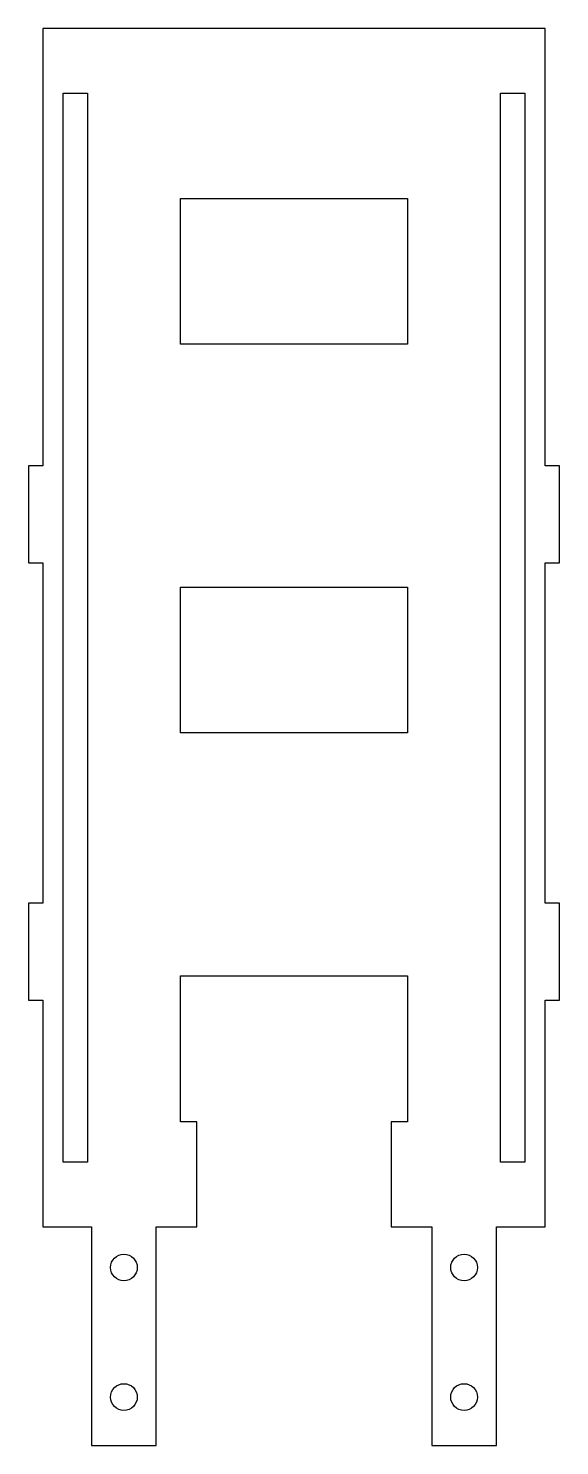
# Model space of a CAD drawing. Header units: millimetres. Extents: x 0 to 66, y 0 to 175.
import ezdxf

# ---------------------------------------------------------------- set-up
doc = ezdxf.new("R2010")
doc.units = ezdxf.units.MM

msp = doc.modelspace()

# ---------------------------------------------------------------- linework, layer by layer
for p, q in [((63.8, 175), (1.8, 175)), ((1.8, 175), (1.8, 121)), ((63.8, 121), (63.8, 175)), ((4.3, 35), (4.3, 167)), ((4.3, 167), (7.3, 167)), ((7.3, 167), (7.3, 35)), ((58.3, 35), (58.3, 167)), ((58.3, 167), (61.3, 167)), ((61.3, 167), (61.3, 35)), ((18.8, 136), (18.8, 154)), ((18.8, 154), (46.8, 154)), ((46.8, 154), (46.8, 136)), ((46.8, 136), (18.8, 136)), ((1.8, 121), (0, 121)), ((0, 121), (0, 109)), ((65.6, 121), (63.8, 121)), ((65.6, 109), (65.6, 121)), ((0, 109), (1.8, 109)), ((1.8, 109), (1.8, 67)), ((63.8, 67), (63.8, 109)), ((63.8, 109), (65.6, 109)), ((18.8, 88), (18.8, 106)), ((18.8, 106), (46.8, 106)), ((46.8, 106), (46.8, 88)), ((46.8, 88), (18.8, 88)), ((0, 67), (0, 55)), ((1.8, 67), (0, 67)), ((65.6, 67), (63.8, 67)), ((65.6, 55), (65.6, 67)), ((18.8, 40), (18.8, 58)), ((18.8, 58), (46.8, 58)), ((46.8, 58), (46.8, 40)), ((0, 55), (1.8, 55)), ((1.8, 55), (1.8, 27)), ((63.8, 27), (63.8, 55)), ((63.8, 55), (65.6, 55)), ((20.8, 40), (18.8, 40)), ((20.8, 27), (20.8, 40)), ((46.8, 40), (44.8, 40)), ((44.8, 40), (44.8, 27)), ((7.3, 35), (4.3, 35)), ((61.3, 35), (58.3, 35)), ((1.8, 27), (7.8, 27)), ((7.8, 27), (7.8, 0)), ((15.8, 0), (15.8, 27)), ((15.8, 27), (20.8, 27)), ((44.8, 27), (49.8, 27)), ((49.8, 27), (49.8, 0)), ((57.8, 0), (57.8, 27)), ((57.8, 27), (63.8, 27)), ((7.8, 0), (15.8, 0)), ((49.8, 0), (57.8, 0))]:
    msp.add_line(p, q)
for centre in [(11.8, 22), (53.8, 22), (11.8, 6), (53.8, 6)]:
    msp.add_circle(centre, 1.65)

doc.saveas('drawing.dxf')
